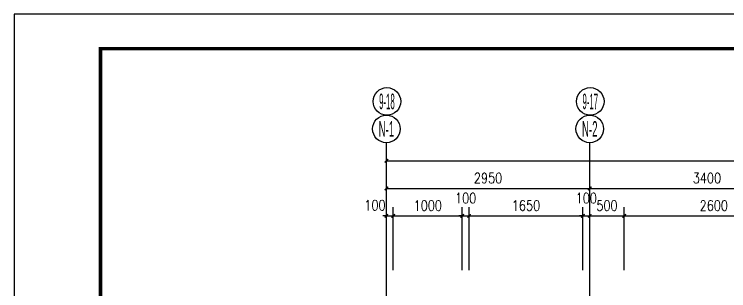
# Model space of a CAD drawing. Extents: x 718358 to 1668613, y -348838 to -159582.
# Drawn here: x 763687 to 774051, y -320431 to -316416 of the extents above; entities that cross this region are included whole.
import ezdxf
from ezdxf.enums import TextEntityAlignment as Align

# ---------------------------------------------------------------- set-up
doc = ezdxf.new("R2010")
doc.units = 0
doc.header["$LTSCALE"] = 1000
doc.linetypes.add('DOTE', pattern=[2.42, 2, -0.2, 0.02, -0.2])
for name, color, linetype in [('AXIS_TEXT', 7, 'Continuous'), ('建-图框', 4, 'Continuous'), ('建-尺寸', 73, 'Continuous'), ('建-轴标', 3, 'Continuous'), ('建-轴网', 14, 'DOTE')]:
    doc.layers.add(name, color=color, linetype=linetype)
doc.styles.add('_TCH_AXIS', font='gt宽度调整.shx', dxfattribs={"bigfont": 'gt国标汉字.shx'})
doc.styles.add('COMPLEX', font='COMPLEX')
doc.styles.add('DIM_FONT', font='SIMPLEX.shx', dxfattribs={"width": 0.8, "bigfont": 'GBCBIG.shx'})
doc.dimstyles.new('DIMN50', dxfattribs={"dimscale": 0.5, "dimtxt": 300, "dimasz": 100, "dimexe": 250, "dimexo": 300, "dimgap": 150, "dimtad": 1, "dimdec": 0, "dimzin": 0, "dimdsep": 46, "dimtxsty": 'DIM_FONT', "dimblk": 'ARCHTICK', "dimcen": 0.09, "dimdle": 1, "dimclrt": 7, "dimazin": 2, "dimtfac": 1, "dimtdec": 0, "dimtix": 1, "dimtmove": 2, "dimatfit": 3, "dimldrblk": 'ARCHTICK', "dimfxl": 1, "dimtolj": 1, "dimtzin": 0, "dimarcsym": 0})

# ---------------------------------------------------------------- blocks, each defined once
blk = doc.blocks.new('_ArchTick')
at = {"color": 0, "linetype": 'ByBlock', "const_width": 0.4}
blk.add_lwpolyline([(-0.5, -0.5), (0.5, 0.5)], dxfattribs=at)
blk = doc.blocks.new('*D192')
at = {"layer": 'Defpoints', "color": 0, "transparency": 16777216}
for p in [(808035, -318544), (769085, -320194), (808035, -320194)]:
    blk.add_point(p, dxfattribs=at)
at = {"layer": '建-轴标', "color": 0, "lineweight": -2, "transparency": 16777216}
for p, q in [((769085, -320044), (769085, -318419)), ((808035, -320044), (808035, -318419)), ((769085, -318544), (808036, -318544))]:
    blk.add_line(p, q, dxfattribs=at)
at = {"layer": '建-轴标', "color": 0, "lineweight": -2, "transparency": 16777216, "xscale": 50, "yscale": 50, "zscale": 50, "rotation": 180}
blk.add_blockref('_ArchTick', (769085, -318544), dxfattribs=at)
at = {"layer": '建-轴标', "color": 0, "lineweight": -2, "transparency": 16777216, "xscale": 50, "yscale": 50, "zscale": 50}
blk.add_blockref('_ArchTick', (808035, -318544), dxfattribs=at)
at = {"layer": '建-轴标', "color": 7, "transparency": 16777216, "insert": (788560, -318394), "char_height": 150, "attachment_point": 5, "style": 'DIM_FONT'}
blk.add_mtext('\\A1;38950', dxfattribs=at)
blk = doc.blocks.new('*D230')
at = {"layer": 'Defpoints', "color": 0, "transparency": 16777216}
for p in [(772035, -318944), (769085, -320194), (772035, -320194)]:
    blk.add_point(p, dxfattribs=at)
at = {"layer": '建-轴标', "color": 0, "lineweight": -2, "transparency": 16777216}
for p, q in [((769085, -320044), (769085, -318819)), ((772035, -320044), (772035, -318819)), ((769085, -318944), (772036, -318944))]:
    blk.add_line(p, q, dxfattribs=at)
at = {"layer": '建-轴标', "color": 0, "lineweight": -2, "transparency": 16777216, "xscale": 50, "yscale": 50, "zscale": 50, "rotation": 180}
blk.add_blockref('_ArchTick', (769085, -318944), dxfattribs=at)
at = {"layer": '建-轴标', "color": 0, "lineweight": -2, "transparency": 16777216, "xscale": 50, "yscale": 50, "zscale": 50}
blk.add_blockref('_ArchTick', (772035, -318944), dxfattribs=at)
at = {"layer": '建-轴标', "color": 7, "transparency": 16777216, "insert": (770560, -318794), "char_height": 150, "attachment_point": 5, "style": 'DIM_FONT'}
blk.add_mtext('\\A1;2950', dxfattribs=at)
blk = doc.blocks.new('*D231')
at = {"layer": 'Defpoints', "color": 0, "transparency": 16777216}
for p in [(775435, -318944), (772035, -320194), (775435, -320194)]:
    blk.add_point(p, dxfattribs=at)
at = {"layer": '建-轴标', "color": 0, "lineweight": -2, "transparency": 16777216}
for p, q in [((772035, -320044), (772035, -318819)), ((775435, -320044), (775435, -318819)), ((772035, -318944), (775436, -318944))]:
    blk.add_line(p, q, dxfattribs=at)
at = {"layer": '建-轴标', "color": 0, "lineweight": -2, "transparency": 16777216, "xscale": 50, "yscale": 50, "zscale": 50, "rotation": 180}
blk.add_blockref('_ArchTick', (772035, -318944), dxfattribs=at)
at = {"layer": '建-轴标', "color": 0, "lineweight": -2, "transparency": 16777216, "xscale": 50, "yscale": 50, "zscale": 50}
blk.add_blockref('_ArchTick', (775435, -318944), dxfattribs=at)
at = {"layer": '建-轴标', "color": 7, "transparency": 16777216, "insert": (773735, -318794), "char_height": 150, "attachment_point": 5, "style": 'DIM_FONT'}
blk.add_mtext('\\A1;3400', dxfattribs=at)
blk = doc.blocks.new('_AXISO')
blk.add_circle((0, 0), 0.5)
at = {"layer": 'AXIS_TEXT', "style": 'COMPLEX', "width": 1.041667}
blk.add_attdef('A', text='', height=0.56, dxfattribs=at).set_placement((-0.25, -0.28), (0.25, -0.28), align=Align.FIT)
blk = doc.blocks.new('*D246')
at = {"layer": 'Defpoints', "color": 0, "transparency": 16777216}
for p in [(769185, -319344), (769085, -320281), (769185, -320281)]:
    blk.add_point(p, dxfattribs=at)
at = {"layer": '建-尺寸', "color": 0, "lineweight": -2, "transparency": 16777216}
for p, q in [((769085, -320131), (769085, -319219)), ((769185, -320131), (769185, -319219)), ((769085, -319344), (769035, -319344)), ((769085, -319344), (769185, -319344)), ((769185, -319344), (769235, -319344))]:
    blk.add_line(p, q, dxfattribs=at)
at = {"layer": '建-尺寸', "color": 0, "lineweight": -2, "transparency": 16777216, "xscale": 50, "yscale": 50, "zscale": 50}
blk.add_blockref('_ArchTick', (769085, -319344), dxfattribs=at)
at = {"layer": '建-尺寸', "color": 0, "lineweight": -2, "transparency": 16777216, "xscale": 50, "yscale": 50, "zscale": 50, "rotation": 180}
blk.add_blockref('_ArchTick', (769185, -319344), dxfattribs=at)
at = {"layer": '建-尺寸', "color": 7, "transparency": 16777216, "insert": (768919, -319189), "char_height": 150, "attachment_point": 5, "style": 'DIM_FONT'}
blk.add_mtext('\\A1;100', dxfattribs=at)
blk = doc.blocks.new('*D247')
at = {"layer": 'Defpoints', "color": 0, "transparency": 16777216}
for p in [(770185, -319344), (769185, -320281), (770185, -320281)]:
    blk.add_point(p, dxfattribs=at)
at = {"layer": '建-尺寸', "color": 0, "lineweight": -2, "transparency": 16777216}
for p, q in [((769185, -320131), (769185, -319219)), ((770185, -320131), (770185, -319219)), ((769185, -319344), (770186, -319344))]:
    blk.add_line(p, q, dxfattribs=at)
at = {"layer": '建-尺寸', "color": 0, "lineweight": -2, "transparency": 16777216, "xscale": 50, "yscale": 50, "zscale": 50, "rotation": 180}
blk.add_blockref('_ArchTick', (769185, -319344), dxfattribs=at)
at = {"layer": '建-尺寸', "color": 0, "lineweight": -2, "transparency": 16777216, "xscale": 50, "yscale": 50, "zscale": 50}
blk.add_blockref('_ArchTick', (770185, -319344), dxfattribs=at)
at = {"layer": '建-尺寸', "color": 7, "transparency": 16777216, "insert": (769685, -319194), "char_height": 150, "attachment_point": 5, "style": 'DIM_FONT'}
blk.add_mtext('\\A1;1000', dxfattribs=at)
blk = doc.blocks.new('*D248')
at = {"layer": 'Defpoints', "color": 0, "transparency": 16777216}
for p in [(770285, -319344), (770185, -320281), (770285, -320281)]:
    blk.add_point(p, dxfattribs=at)
at = {"layer": '建-尺寸', "color": 0, "lineweight": -2, "transparency": 16777216}
for p, q in [((770185, -320131), (770185, -319219)), ((770285, -320131), (770285, -319219)), ((770185, -319344), (770135, -319344)), ((770185, -319344), (770285, -319344)), ((770285, -319344), (770335, -319344))]:
    blk.add_line(p, q, dxfattribs=at)
at = {"layer": '建-尺寸', "color": 0, "lineweight": -2, "transparency": 16777216, "xscale": 50, "yscale": 50, "zscale": 50}
blk.add_blockref('_ArchTick', (770185, -319344), dxfattribs=at)
at = {"layer": '建-尺寸', "color": 0, "lineweight": -2, "transparency": 16777216, "xscale": 50, "yscale": 50, "zscale": 50, "rotation": 180}
blk.add_blockref('_ArchTick', (770285, -319344), dxfattribs=at)
at = {"layer": '建-尺寸', "color": 7, "transparency": 16777216, "insert": (770235, -319086), "char_height": 150, "attachment_point": 5, "style": 'DIM_FONT'}
blk.add_mtext('\\A1;100', dxfattribs=at)
blk = doc.blocks.new('*D249')
at = {"layer": 'Defpoints', "color": 0, "transparency": 16777216}
for p in [(771935, -319344), (770285, -320281), (771935, -320281)]:
    blk.add_point(p, dxfattribs=at)
at = {"layer": '建-尺寸', "color": 0, "lineweight": -2, "transparency": 16777216}
for p, q in [((770285, -320131), (770285, -319219)), ((771935, -320131), (771935, -319219)), ((770285, -319344), (771936, -319344))]:
    blk.add_line(p, q, dxfattribs=at)
at = {"layer": '建-尺寸', "color": 0, "lineweight": -2, "transparency": 16777216, "xscale": 50, "yscale": 50, "zscale": 50, "rotation": 180}
blk.add_blockref('_ArchTick', (770285, -319344), dxfattribs=at)
at = {"layer": '建-尺寸', "color": 0, "lineweight": -2, "transparency": 16777216, "xscale": 50, "yscale": 50, "zscale": 50}
blk.add_blockref('_ArchTick', (771935, -319344), dxfattribs=at)
at = {"layer": '建-尺寸', "color": 7, "transparency": 16777216, "insert": (771110, -319194), "char_height": 150, "attachment_point": 5, "style": 'DIM_FONT'}
blk.add_mtext('\\A1;1650', dxfattribs=at)
blk = doc.blocks.new('*D250')
at = {"layer": 'Defpoints', "color": 0, "transparency": 16777216}
for p in [(772035, -319344), (771935, -320281), (772035, -320281)]:
    blk.add_point(p, dxfattribs=at)
at = {"layer": '建-尺寸', "color": 0, "lineweight": -2, "transparency": 16777216}
for p, q in [((771935, -320131), (771935, -319219)), ((772035, -320131), (772035, -319219)), ((771935, -319344), (771885, -319344)), ((771935, -319344), (772035, -319344)), ((772035, -319344), (772085, -319344))]:
    blk.add_line(p, q, dxfattribs=at)
at = {"layer": '建-尺寸', "color": 0, "lineweight": -2, "transparency": 16777216, "xscale": 50, "yscale": 50, "zscale": 50}
blk.add_blockref('_ArchTick', (771935, -319344), dxfattribs=at)
at = {"layer": '建-尺寸', "color": 0, "lineweight": -2, "transparency": 16777216, "xscale": 50, "yscale": 50, "zscale": 50, "rotation": 180}
blk.add_blockref('_ArchTick', (772035, -319344), dxfattribs=at)
at = {"layer": '建-尺寸', "color": 7, "transparency": 16777216, "insert": (771985, -319086), "char_height": 150, "attachment_point": 5, "style": 'DIM_FONT'}
blk.add_mtext('\\A1;100', dxfattribs=at)
blk = doc.blocks.new('*D251')
at = {"layer": 'Defpoints', "color": 0, "transparency": 16777216}
for p in [(772535, -319344), (772035, -320281), (772535, -320281)]:
    blk.add_point(p, dxfattribs=at)
at = {"layer": '建-尺寸', "color": 0, "lineweight": -2, "transparency": 16777216}
for p, q in [((772035, -320131), (772035, -319219)), ((772535, -320131), (772535, -319219)), ((772035, -319344), (772536, -319344))]:
    blk.add_line(p, q, dxfattribs=at)
at = {"layer": '建-尺寸', "color": 0, "lineweight": -2, "transparency": 16777216, "xscale": 50, "yscale": 50, "zscale": 50, "rotation": 180}
blk.add_blockref('_ArchTick', (772035, -319344), dxfattribs=at)
at = {"layer": '建-尺寸', "color": 0, "lineweight": -2, "transparency": 16777216, "xscale": 50, "yscale": 50, "zscale": 50}
blk.add_blockref('_ArchTick', (772535, -319344), dxfattribs=at)
at = {"layer": '建-尺寸', "color": 7, "transparency": 16777216, "insert": (772285, -319194), "char_height": 150, "attachment_point": 5, "style": 'DIM_FONT'}
blk.add_mtext('\\A1;500', dxfattribs=at)
blk = doc.blocks.new('*D252')
at = {"layer": 'Defpoints', "color": 0, "transparency": 16777216}
for p in [(775135, -319344), (772535, -320281), (775135, -320281)]:
    blk.add_point(p, dxfattribs=at)
at = {"layer": '建-尺寸', "color": 0, "lineweight": -2, "transparency": 16777216}
for p, q in [((772535, -320131), (772535, -319219)), ((775135, -320131), (775135, -319219)), ((772535, -319344), (775136, -319344))]:
    blk.add_line(p, q, dxfattribs=at)
at = {"layer": '建-尺寸', "color": 0, "lineweight": -2, "transparency": 16777216, "xscale": 50, "yscale": 50, "zscale": 50, "rotation": 180}
blk.add_blockref('_ArchTick', (772535, -319344), dxfattribs=at)
at = {"layer": '建-尺寸', "color": 0, "lineweight": -2, "transparency": 16777216, "xscale": 50, "yscale": 50, "zscale": 50}
blk.add_blockref('_ArchTick', (775135, -319344), dxfattribs=at)
at = {"layer": '建-尺寸', "color": 7, "transparency": 16777216, "insert": (773835, -319194), "char_height": 150, "attachment_point": 5, "style": 'DIM_FONT'}
blk.add_mtext('\\A1;2600', dxfattribs=at)

msp = doc.modelspace()

# ---------------------------------------------------------------- linework, layer by layer
at = {"layer": '建-图框'}
msp.add_lwpolyline([(763686.8, -346115.8), (816236.8, -346115.8), (816236.8, -316415.8), (763686.8, -316415.8)], close=True, dxfattribs=at)
at = {"layer": '建-图框', "const_width": 50}
msp.add_lwpolyline([(764936.8, -345615.8), (815736.8, -345615.8), (815736.8, -316915.8), (764936.8, -316915.8)], close=True, dxfattribs=at)
at = {"layer": '建-轴标'}
for p, q in [((769085.2, -320281.2), (769085.2, -318281.2)), ((772035.2, -320281.2), (772035.2, -318281.2))]:
    msp.add_line(p, q, dxfattribs=at)
at = {"layer": '建-轴网'}
for p, q in [((769085.2, -339993.8), (769085.2, -320193.8)), ((772035.2, -339993.8), (772035.2, -320193.8))]:
    msp.add_line(p, q, dxfattribs=at)

# ---------------------------------------------------------------- block references
at = {"layer": '建-轴标'}
ref = msp.add_blockref('_AXISO', (769093, -317681.2), dxfattribs=dict(at, xscale=400, yscale=400, zscale=400))
ref.add_attrib('A', '9-18', dxfattribs={"height": 226.27, "style": '_TCH_AXIS', "width": 0.28}).set_placement((768979.9, -317794.4), (769206.2, -317794.4), align=Align.FIT)
ref = msp.add_blockref('_AXISO', (772043, -317681.2), dxfattribs=dict(at, xscale=400, yscale=400, zscale=400))
ref.add_attrib('A', '9-17', dxfattribs={"height": 226.27, "style": '_TCH_AXIS', "width": 0.28}).set_placement((771929.9, -317794.4), (772156.2, -317794.4), align=Align.FIT)
ref = msp.add_blockref('_AXISO', (769085.2, -318081.2), dxfattribs=dict(at, xscale=400, yscale=400, zscale=400))
ref.add_attrib('A', 'N-1', dxfattribs={"height": 226.27, "style": '_TCH_AXIS', "width": 0.362069}).set_placement((768972, -318194.4), (769198.3, -318194.4), align=Align.FIT)
ref = msp.add_blockref('_AXISO', (772035.2, -318081.2), dxfattribs=dict(at, xscale=400, yscale=400, zscale=400))
ref.add_attrib('A', 'N-2', dxfattribs={"height": 226.27, "style": '_TCH_AXIS', "width": 0.333333}).set_placement((771922, -318194.4), (772148.3, -318194.4), align=Align.FIT)

# ---------------------------------------------------------------- dimensions: what is measured, and where the dimension line sits
at = {"layer": '建-尺寸'}
for base, p1, p2, picture, middle in [((770285.2, -319343.8), (770185.2, -320281.2), (770285.2, -320281.2), '*D248', (770235.2, -319086.3)), ((772035.2, -319343.8), (771935.2, -320281.2), (772035.2, -320281.2), '*D250', (771985.2, -319086.3)), ((769185.2, -319343.8), (769085.2, -320281.2), (769185.2, -320281.2), '*D246', (768918.6, -319188.8))]:
    dim = msp.add_linear_dim(base=base, p1=p1, p2=p2, angle=0, dimstyle='DIMN50', dxfattribs=at)
    dim.commit()
    dim.dimension.update_dxf_attribs({"geometry": picture, "text_midpoint": middle, "dimtype": 161})
for p1, p2, picture, middle in [((769185.2, -320281.2), (770185.2, -320281.2), '*D247', (769685.2, -319193.8)), ((770285.2, -320281.2), (771935.2, -320281.2), '*D249', (771110.2, -319193.8)), ((772035.2, -320281.2), (772535.2, -320281.2), '*D251', (772285.2, -319193.8)), ((772535.2, -320281.2), (775135.2, -320281.2), '*D252', (773835.2, -319193.8))]:
    dim = msp.add_aligned_dim(p1=p1, p2=p2, distance=937.4, dimstyle='DIMN50', dxfattribs=at)
    dim.commit()
    dim.dimension.update_dxf_attribs({"geometry": picture, "text_midpoint": middle})
at = {"layer": '建-轴标'}
for p1, p2, distance, picture, middle in [((769085.2, -320193.8), (808035.2, -320193.8), 1650, '*D192', (788560.2, -318393.8)), ((769085.2, -320193.8), (772035.2, -320193.8), 1250, '*D230', (770560.2, -318793.8)), ((772035.2, -320193.8), (775435.2, -320193.8), 1250, '*D231', (773735.2, -318793.8))]:
    dim = msp.add_aligned_dim(p1=p1, p2=p2, distance=distance, dimstyle='DIMN50', dxfattribs=at)
    dim.commit()
    dim.dimension.update_dxf_attribs({"geometry": picture, "text_midpoint": middle})

doc.saveas('drawing.dxf')
